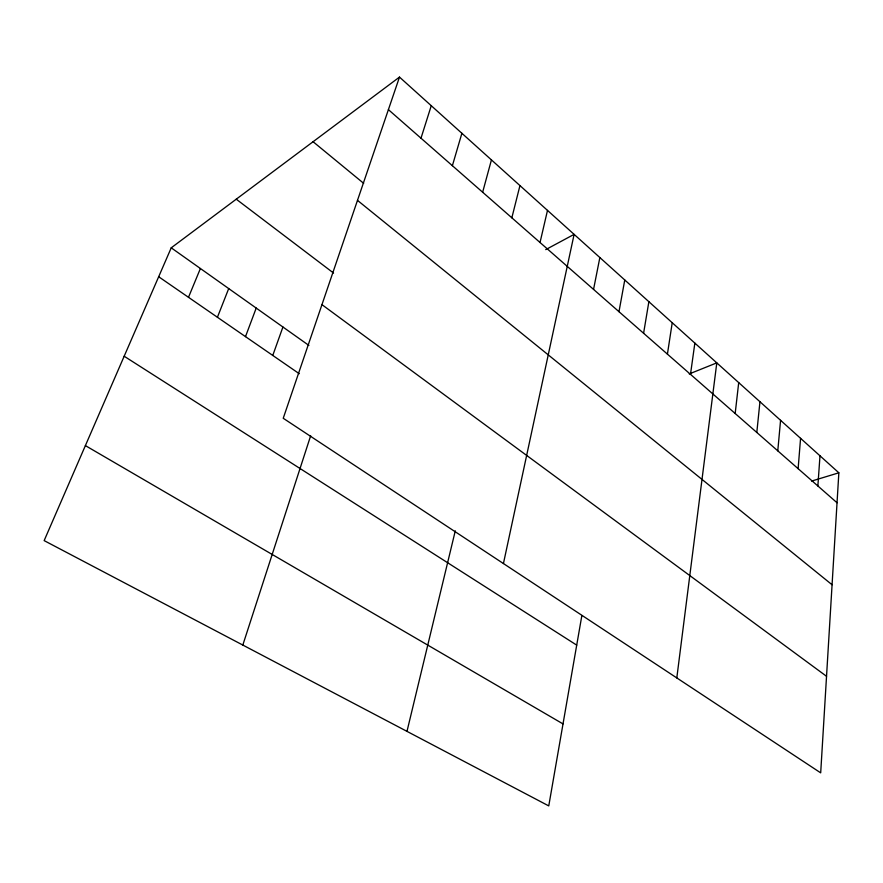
<?xml version="1.0" encoding="UTF-8"?>
<svg xmlns="http://www.w3.org/2000/svg" width="883" height="883" viewBox="0 0 883 883"><rect width="100%" height="100%" fill="white"/><g stroke="black" fill="none" stroke-linecap="round" stroke-linejoin="round"><path stroke-width="1.32" d="M838.85 472.802L820.693 772.857L283.233 418.277L399.491 77.097L838.85 472.802L811.598 481.08M817.868 485.97L819.987 455.805M798.122 468.663L800.572 438.321M777.78 450.838L780.572 420.308M756.808 432.46L759.954 401.743M735.175 413.509L738.707 382.604M676.808 677.934L716.797 362.869L689.248 373.928M690.495 374.348L694.855 343.112M667.416 354.138L672.228 322.725M643.597 333.255L648.873 301.699M581.864 615.495L548.762 805.903L44.15 540.617L171.225 247.825L399.491 77.097M618.983 311.699L624.767 279.977M593.553 289.403L599.855 257.549M503.431 563.553L574.116 234.37L545.716 249.624M540.032 242.505L547.493 210.386M406.986 731.367L455.286 530.838M511.842 217.814L519.955 185.585M482.648 192.229L491.434 159.9M452.383 165.706L461.886 133.289M420.992 138.201L431.257 105.706M242.814 645.065L310.661 435.761M272.77 355.452L282.924 327.008M245.496 336.633L256.213 308.068M217.417 317.273L228.708 288.575M188.487 297.317L200.397 268.509M85.386 445.606L563.023 723.917M124.172 356.235L576.709 645.131M158.675 276.743L299.26 373.719M171.225 247.825L308.895 345.419M321.953 304.646L826.532 676.29M236.247 199.194L333.553 273.046M357.483 200.364L832.073 584.756M313.079 141.722L363.675 183.333M388.399 109.635L837.04 502.769"/></g></svg>
